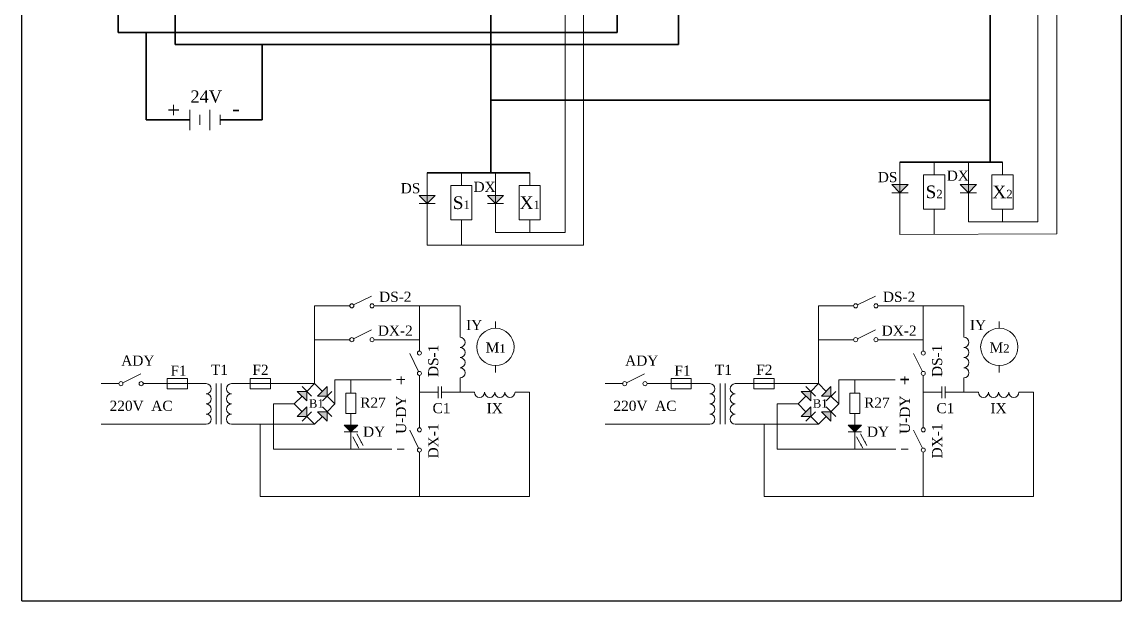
# Model space of a CAD drawing. Header units: millimetres. Extents: x -1398 to -410, y -1053 to -637.
# Drawn here: x -1023.4 to -763.4, y -1047.8 to -910.8 of the extents above; entities that cross this region are included whole.
import ezdxf

# ---------------------------------------------------------------- set-up
doc = ezdxf.new("R2010")
doc.units = ezdxf.units.MM
doc.header["$MEASUREMENT"] = 0
doc.layers.get('0').update_dxf_attribs({"lineweight": 90})
doc.layers.add('粗实线', color=7, linetype='Continuous', lineweight=35)
doc.layers.add('细实线', color=7, linetype='Continuous', lineweight=13)
doc.styles.get("Standard").update_dxf_attribs({"font": 'TIMES.TTF', "height": 3})
doc.dimstyles.new('ISO-25', dxfattribs={"dimtxt": 3, "dimasz": 1, "dimexe": 2, "dimexo": 0, "dimgap": 1.5, "dimtad": 1, "dimlfac": -1, "dimdsep": 46, "dimtxsty": 'Standard', "dimblk2": 'DOTSMALL', "dimsah": 1, "dimcen": 10, "dimclrd": 7, "dimclre": 7, "dimclrt": 7, "dimazin": 2, "dimtfac": 1, "dimtix": 1, "dimtmove": 1, "dimatfit": 3, "dimfxl": 0, "dimlwd": 9, "dimlwe": 9, "dimarcsym": 0})

# ---------------------------------------------------------------- blocks, each defined once
blk = doc.blocks.new('_DotSmall')
at = {"color": 0, "linetype": 'ByBlock', "const_width": 0.5}
blk.add_lwpolyline([(-0.0625, 0, 1), (0.0625, 0, 1)], format="xyb", close=True, dxfattribs=at)

msp = doc.modelspace()

# ---------------------------------------------------------------- hatches: boundary and pattern name
at = {"layer": '细实线'}
for points in [[(-817.62, -949.3), (-815.7, -951.22), (-813.78, -949.3)], [(-801.44, -949.3), (-799.52, -951.22), (-797.6, -949.3)], [(-929.46, -951.85), (-927.54, -953.77), (-925.62, -951.85)], [(-913.29, -951.85), (-911.37, -953.77), (-909.45, -951.85)], [(-947.18, -1006.19), (-945.58, -1007.79), (-943.98, -1006.19)], [(-827.99, -1006.19), (-826.39, -1007.79), (-824.79, -1006.19)]]:
    msp.add_hatch(color=7, dxfattribs=at).paths.add_polyline_path(points)
h = msp.add_hatch(color=7, dxfattribs=at)
h.paths.add_polyline_path([(-956.01, -1000.46), (-956.01, -998.19), (-958.27, -998.19)])
h.paths.add_polyline_path([(-951.21, -999.32), (-951.21, -997.06), (-953.47, -999.32)])
h.paths.add_polyline_path([(-951.21, -1002.99), (-953.47, -1002.99), (-951.21, -1005.26)])
h.paths.add_polyline_path([(-956.01, -1004.12), (-956.01, -1001.86), (-958.27, -1004.12)])
h = msp.add_hatch(color=7, dxfattribs=at)
h.paths.add_polyline_path([(-836.82, -1000.46), (-836.82, -998.19), (-839.08, -998.19)])
h.paths.add_polyline_path([(-832.02, -999.32), (-832.02, -997.06), (-834.28, -999.32)])
h.paths.add_polyline_path([(-832.02, -1002.99), (-834.28, -1002.99), (-832.02, -1005.26)])
h.paths.add_polyline_path([(-836.82, -1004.12), (-836.82, -1001.86), (-839.08, -1004.12)])

# ---------------------------------------------------------------- linework, layer by layer
at = {"layer": 'Defpoints'}
msp.add_line((-1023.39, -1047.75), (-1023.39, -674.65), dxfattribs=at)
at = {"layer": 'Defpoints', "color": 0}
for p in [(-763.41, -674.65), (-1023.39, -1047.75)]:
    msp.add_line(p, (-763.41, -1047.75), dxfattribs=at)
at = {"layer": '粗实线', "color": 7}
for p, q in [((-1000.78, -734.65), (-1000.65, -913.29)), ((-912.52, -734.31), (-912.52, -946.54)), ((-882.6, -735.5), (-882.6, -913.29)), ((-868.1, -849.14), (-868.1, -916.17)), ((-794.34, -849.14), (-794.34, -943.98)), ((-987.17, -904.19), (-987.17, -916.17)), ((-882.6, -913.29), (-1000.65, -913.29)), ((-994.05, -934), (-994.05, -913.29)), ((-987.17, -916.17), (-868.1, -916.17)), ((-966.54, -934), (-966.54, -916.17)), ((-912.53, -929.3), (-794.34, -929.3)), ((-983.72, -934), (-994.05, -934)), ((-966.54, -934), (-976.52, -934)), ((-799.52, -943.98), (-815.7, -943.98)), ((-815.7, -943.98), (-807.61, -943.98)), ((-799.52, -943.98), (-791.44, -943.98)), ((-911.37, -946.54), (-927.54, -946.54)), ((-927.54, -946.54), (-919.46, -946.54)), ((-911.37, -946.54), (-903.28, -946.54)), ((-815.6, -995.39), (-813.61, -995.39))]:
    msp.add_line(p, q, dxfattribs=at)
at = {"layer": '细实线', "color": 7}
for p, q in [((-890.53, -963.63), (-890.53, -769.65)), ((-778.63, -960.96), (-778.63, -770.8)), ((-894.91, -960.63), (-894.8, -776.65)), ((-783.07, -958.08), (-783.07, -777.8)), ((-983.72, -931.6), (-983.72, -936.4)), ((-981.32, -932.8), (-981.32, -935.2)), ((-978.92, -931.6), (-978.92, -936.4)), ((-976.52, -932.8), (-976.52, -935.2)), ((-815.7, -943.98), (-815.7, -961.08)), ((-807.61, -943.98), (-807.61, -946.98)), ((-799.52, -943.98), (-799.52, -958.08)), ((-791.44, -943.98), (-791.44, -946.98)), ((-927.54, -946.54), (-927.54, -963.63)), ((-919.46, -946.54), (-919.46, -949.54)), ((-911.37, -946.54), (-911.37, -960.63)), ((-903.28, -946.54), (-903.28, -949.54)), ((-810.11, -946.98), (-810.11, -955.08)), ((-810.11, -946.98), (-805.11, -946.98)), ((-805.11, -946.98), (-805.11, -955.08)), ((-793.94, -946.98), (-793.94, -955.08)), ((-793.94, -946.98), (-788.94, -946.98)), ((-788.94, -946.98), (-788.94, -955.08)), ((-921.96, -949.54), (-916.96, -949.54)), ((-921.96, -949.54), (-921.96, -957.63)), ((-916.96, -949.54), (-916.96, -957.63)), ((-905.78, -949.54), (-900.78, -949.54)), ((-905.78, -949.54), (-905.78, -957.63)), ((-900.78, -949.54), (-900.78, -957.63)), ((-817.62, -949.3), (-815.7, -951.22)), ((-817.62, -949.3), (-813.78, -949.3)), ((-817.62, -951.22), (-813.78, -951.22)), ((-813.78, -949.3), (-815.7, -951.22)), ((-801.44, -949.3), (-799.52, -951.22)), ((-801.44, -949.3), (-797.6, -949.3)), ((-801.44, -951.22), (-797.6, -951.22)), ((-797.6, -949.3), (-799.52, -951.22)), ((-929.46, -951.85), (-925.62, -951.85)), ((-929.46, -951.85), (-927.54, -953.77)), ((-929.46, -953.77), (-925.62, -953.77)), ((-925.62, -951.85), (-927.54, -953.77)), ((-913.29, -951.85), (-909.45, -951.85)), ((-913.29, -951.85), (-911.37, -953.77)), ((-913.29, -953.77), (-909.45, -953.77)), ((-909.45, -951.85), (-911.37, -953.77)), ((-810.11, -955.08), (-805.11, -955.08)), ((-807.61, -955.08), (-807.61, -961.08)), ((-793.94, -955.08), (-788.94, -955.08)), ((-791.44, -955.08), (-791.44, -958.08)), ((-921.96, -957.63), (-916.96, -957.63)), ((-919.46, -957.63), (-919.46, -963.63)), ((-905.78, -957.63), (-900.78, -957.63)), ((-903.28, -957.63), (-903.28, -960.63)), ((-799.52, -958.08), (-783.07, -958.08)), ((-911.37, -960.63), (-894.91, -960.63)), ((-778.63, -960.96), (-815.7, -961.08)), ((-890.53, -963.63), (-927.54, -963.63)), ((-944.94, -977.75), (-940.68, -975.66)), ((-825.75, -977.75), (-821.49, -975.66)), ((-954.17, -990.1), (-954.17, -977.96)), ((-954.17, -977.96), (-954.17, -985.96)), ((-954.17, -977.96), (-945.85, -977.96)), ((-940.09, -977.96), (-929.37, -977.96)), ((-929.37, -977.96), (-929.37, -985.96)), ((-929.37, -977.96), (-919.77, -977.96)), ((-919.77, -985.39), (-919.77, -977.96)), ((-834.98, -977.96), (-826.66, -977.96)), ((-834.98, -977.96), (-834.98, -985.96)), ((-834.98, -990.1), (-834.98, -977.96)), ((-820.9, -977.96), (-810.18, -977.96)), ((-810.18, -977.96), (-800.58, -977.96)), ((-810.18, -977.96), (-810.18, -985.96)), ((-800.58, -985.39), (-800.58, -977.96)), ((-911.39, -983.27), (-911.39, -981.67)), ((-792.2, -983.27), (-792.2, -981.67)), ((-944.94, -985.75), (-940.68, -983.66)), ((-929.37, -983.96), (-929.37, -988.65)), ((-825.75, -985.75), (-821.49, -983.66)), ((-810.18, -983.96), (-810.18, -988.65)), ((-954.17, -985.96), (-945.85, -985.96)), ((-940.09, -985.96), (-929.37, -985.96)), ((-834.98, -985.96), (-826.66, -985.96)), ((-820.9, -985.96), (-810.18, -985.96)), ((-954.17, -996.36), (-954.17, -990.1)), ((-929.58, -993.5), (-931.67, -989.24)), ((-834.98, -996.36), (-834.98, -990.1)), ((-810.4, -993.5), (-812.48, -989.24)), ((-911.39, -993.7), (-911.39, -992.1)), ((-792.2, -993.7), (-792.2, -992.1)), ((-999.56, -996.15), (-995.3, -994.06)), ((-989.04, -995.16), (-984.24, -995.16)), ((-989.04, -997.56), (-989.04, -995.16)), ((-984.24, -997.56), (-984.24, -995.16)), ((-969.44, -997.56), (-969.44, -995.16)), ((-964.64, -995.16), (-969.44, -995.16)), ((-964.64, -997.56), (-964.64, -995.16)), ((-949.37, -1001.16), (-949.37, -995.47)), ((-949.37, -995.47), (-936.06, -995.47)), ((-945.58, -995.47), (-945.58, -998.62)), ((-934.79, -995.39), (-932.8, -995.39)), ((-933.7, -994.67), (-933.7, -996.48)), ((-929.37, -998.41), (-929.37, -994.41)), ((-919.77, -998.41), (-919.77, -994.99)), ((-880.38, -996.15), (-876.11, -994.06)), ((-869.86, -997.56), (-869.86, -995.16)), ((-869.86, -995.16), (-865.06, -995.16)), ((-865.06, -997.56), (-865.06, -995.16)), ((-845.46, -995.16), (-850.26, -995.16)), ((-850.26, -997.56), (-850.26, -995.16)), ((-845.46, -997.56), (-845.46, -995.16)), ((-830.18, -1001.16), (-830.18, -995.47)), ((-830.18, -995.47), (-816.87, -995.47)), ((-826.39, -995.47), (-826.39, -998.62)), ((-814.52, -994.67), (-814.52, -996.48)), ((-810.18, -998.41), (-810.18, -994.41)), ((-800.58, -998.41), (-800.58, -994.99)), ((-1004.63, -996.36), (-1000.47, -996.36)), ((-994.71, -996.36), (-979.84, -996.36)), ((-989.04, -997.56), (-984.24, -997.56)), ((-977.44, -996.36), (-977.44, -1005.96)), ((-976.24, -996.36), (-976.24, -1005.96)), ((-954.17, -996.36), (-973.84, -996.36)), ((-964.64, -997.56), (-969.44, -997.56)), ((-956.01, -1000.46), (-958.27, -998.19)), ((-958.27, -998.19), (-956.01, -998.19)), ((-954.87, -999.32), (-957.14, -997.06)), ((-956.01, -998.19), (-954.17, -996.36)), ((-956.01, -1000.46), (-956.01, -998.19)), ((-954.17, -996.36), (-952.34, -998.19)), ((-953.47, -999.32), (-951.21, -997.06)), ((-952.34, -1000.46), (-950.07, -998.19)), ((-951.21, -997.06), (-951.21, -999.32)), ((-924.97, -999.8), (-924.97, -997.03)), ((-924.17, -999.8), (-924.17, -997.03)), ((-885.45, -996.36), (-881.29, -996.36)), ((-875.53, -996.36), (-860.66, -996.36)), ((-869.86, -997.56), (-865.06, -997.56)), ((-858.26, -996.36), (-858.26, -1005.96)), ((-857.06, -996.36), (-857.06, -1005.96)), ((-834.98, -996.36), (-854.66, -996.36)), ((-845.46, -997.56), (-850.26, -997.56)), ((-836.82, -1000.46), (-839.08, -998.19)), ((-839.08, -998.19), (-836.82, -998.19)), ((-835.69, -999.32), (-837.95, -997.06)), ((-836.82, -998.19), (-834.98, -996.36)), ((-836.82, -1000.46), (-836.82, -998.19)), ((-834.98, -996.36), (-833.15, -998.19)), ((-834.28, -999.32), (-832.02, -997.06)), ((-833.15, -1000.46), (-830.89, -998.19)), ((-832.02, -997.06), (-832.02, -999.32)), ((-805.78, -999.8), (-805.78, -997.03)), ((-804.98, -999.8), (-804.98, -997.03)), ((-958.97, -1001.16), (-957.14, -999.32)), ((-953.47, -999.32), (-951.21, -999.32)), ((-951.21, -999.32), (-949.37, -1001.16)), ((-946.78, -998.62), (-946.78, -1003.42)), ((-944.38, -998.62), (-946.78, -998.62)), ((-944.38, -998.62), (-944.38, -1003.42)), ((-929.37, -998.41), (-929.37, -1006.79)), ((-929.37, -998.41), (-924.97, -998.41)), ((-924.17, -998.41), (-919.77, -998.41)), ((-919.77, -998.41), (-916.35, -998.41)), ((-906.75, -998.41), (-903.32, -998.41)), ((-903.32, -998.41), (-903.32, -1023.01)), ((-839.78, -1001.16), (-837.95, -999.32)), ((-834.28, -999.32), (-832.02, -999.32)), ((-832.02, -999.32), (-830.18, -1001.16)), ((-827.59, -998.62), (-827.59, -1003.42)), ((-825.19, -998.62), (-827.59, -998.62)), ((-825.19, -998.62), (-825.19, -1003.42)), ((-810.18, -998.41), (-810.18, -1006.79)), ((-810.18, -998.41), (-805.78, -998.41)), ((-804.98, -998.41), (-800.58, -998.41)), ((-800.58, -998.41), (-797.16, -998.41)), ((-787.56, -998.41), (-784.13, -998.41)), ((-784.13, -998.41), (-784.13, -1023.01)), ((-958.97, -1001.16), (-963.93, -1001.16)), ((-963.93, -1001.16), (-963.93, -1011.84)), ((-958.97, -1001.16), (-957.14, -1002.99)), ((-956.01, -1001.86), (-958.27, -1004.12)), ((-954.87, -1002.99), (-957.14, -1005.26)), ((-956.01, -1001.86), (-956.01, -1004.12)), ((-953.47, -1002.99), (-951.21, -1002.99)), ((-953.47, -1002.99), (-951.21, -1005.26)), ((-952.34, -1001.86), (-950.07, -1004.12)), ((-951.21, -1002.99), (-949.37, -1001.16)), ((-951.21, -1005.26), (-951.21, -1002.99)), ((-944.38, -1003.42), (-946.78, -1003.42)), ((-945.58, -1003.42), (-945.58, -1011.84)), ((-844.74, -1001.16), (-844.74, -1011.84)), ((-839.78, -1001.16), (-844.74, -1001.16)), ((-839.78, -1001.16), (-837.95, -1002.99)), ((-836.82, -1001.86), (-839.08, -1004.12)), ((-835.69, -1002.99), (-837.95, -1005.26)), ((-836.82, -1001.86), (-836.82, -1004.12)), ((-834.28, -1002.99), (-832.02, -1005.26)), ((-834.28, -1002.99), (-832.02, -1002.99)), ((-833.15, -1001.86), (-830.89, -1004.12)), ((-832.02, -1002.99), (-830.18, -1001.16)), ((-832.02, -1005.26), (-832.02, -1002.99)), ((-825.19, -1003.42), (-827.59, -1003.42)), ((-826.39, -1003.42), (-826.39, -1011.84)), ((-979.84, -1005.96), (-1004.63, -1005.96)), ((-973.84, -1005.96), (-954.17, -1005.96)), ((-967.04, -1005.96), (-967.04, -1023.01)), ((-958.27, -1004.12), (-956.01, -1004.12)), ((-956.01, -1004.12), (-954.17, -1005.96)), ((-954.17, -1005.96), (-952.34, -1004.12)), ((-929.37, -1006.79), (-929.37, -1004.79)), ((-860.66, -1005.96), (-885.45, -1005.96)), ((-854.66, -1005.96), (-834.98, -1005.96)), ((-847.86, -1005.96), (-847.86, -1023.01)), ((-839.08, -1004.12), (-836.82, -1004.12)), ((-836.82, -1004.12), (-834.98, -1005.96)), ((-834.98, -1005.96), (-833.15, -1004.12)), ((-810.18, -1006.79), (-810.18, -1004.79)), ((-947.18, -1006.19), (-945.58, -1007.79)), ((-947.18, -1006.19), (-943.98, -1006.19)), ((-947.18, -1007.79), (-943.98, -1007.79)), ((-943.98, -1006.19), (-945.58, -1007.79)), ((-929.58, -1011.64), (-931.67, -1007.37)), ((-827.99, -1006.19), (-824.79, -1006.19)), ((-827.99, -1006.19), (-826.39, -1007.79)), ((-827.99, -1007.79), (-824.79, -1007.79)), ((-824.79, -1006.19), (-826.39, -1007.79)), ((-810.4, -1011.64), (-812.48, -1007.37)), ((-963.93, -1011.84), (-945.58, -1011.84)), ((-945.58, -1011.84), (-935.87, -1011.84)), ((-934.61, -1011.83), (-932.98, -1011.83)), ((-929.37, -1012.55), (-929.37, -1023.01)), ((-844.74, -1011.84), (-826.39, -1011.84)), ((-826.39, -1011.84), (-816.69, -1011.84)), ((-815.42, -1011.83), (-813.79, -1011.83)), ((-810.18, -1012.55), (-810.18, -1023.01)), ((-967.04, -1023.01), (-903.32, -1023.01)), ((-847.86, -1023.01), (-784.13, -1023.01))]:
    msp.add_line(p, q, dxfattribs=at)
for centre, radius in [((-945.37, -977.96), 0.48), ((-940.57, -977.96), 0.48), ((-826.18, -977.96), 0.48), ((-821.38, -977.96), 0.48), ((-911.39, -987.68), 4.42), ((-792.2, -987.68), 4.42), ((-945.37, -985.96), 0.48), ((-940.57, -985.96), 0.48), ((-826.18, -985.96), 0.48), ((-821.38, -985.96), 0.48), ((-929.37, -989.13), 0.48), ((-810.18, -989.13), 0.48), ((-929.37, -993.93), 0.48), ((-810.18, -993.93), 0.48), ((-999.99, -996.36), 0.48), ((-995.19, -996.36), 0.48), ((-880.81, -996.36), 0.48), ((-876.01, -996.36), 0.48), ((-929.37, -1007.27), 0.48), ((-810.18, -1007.27), 0.48), ((-929.37, -1012.07), 0.48), ((-810.18, -1012.07), 0.48)]:
    msp.add_circle(centre, radius, dxfattribs=at)
for centre, start, end in [((-919.77, -986.59), 270, 90), ((-919.77, -988.99), 270, 90), ((-800.58, -986.59), 270, 90), ((-800.58, -988.99), 270, 90), ((-919.77, -991.39), 270, 90), ((-800.58, -991.39), 270, 90), ((-919.77, -993.79), 270, 90), ((-800.58, -993.79), 270, 90), ((-979.84, -997.56), 270, 90), ((-973.84, -997.56), 90, 270), ((-860.66, -997.56), 270, 90), ((-854.66, -997.56), 90, 270), ((-979.84, -999.96), 270, 90), ((-973.84, -999.96), 90, 270), ((-915.15, -998.41), 180, 0), ((-912.75, -998.41), 180, 0), ((-910.35, -998.41), 180, 0), ((-907.95, -998.41), 180, 0), ((-860.66, -999.96), 270, 90), ((-854.66, -999.96), 90, 270), ((-795.96, -998.41), 180, 0), ((-793.56, -998.41), 180, 0), ((-791.16, -998.41), 180, 0), ((-788.76, -998.41), 180, 0), ((-979.84, -1002.36), 270, 90), ((-973.84, -1002.36), 90, 270), ((-860.66, -1002.36), 270, 90), ((-854.66, -1002.36), 90, 270), ((-979.84, -1004.76), 270, 90), ((-973.84, -1004.76), 90, 270), ((-860.66, -1004.76), 270, 90), ((-854.66, -1004.76), 90, 270)]:
    msp.add_arc(centre, 1.2, start, end, dxfattribs=at)

# ---------------------------------------------------------------- texts
at = {"layer": '粗实线', "color": 7, "char_height": 3.6, "attachment_point": 5}
for s, insert, width in [('+', (-987.54, -931.69), 5.3473), ('-', (-972.79, -931.28), 5.1122)]:
    msp.add_mtext(s, dxfattribs=dict(at, insert=insert, width=width))
at = {"layer": '细实线', "color": 7}
for s, insert, char_height, width, attachment_point in [('24V', (-979.81, -928.5), 2.88, 8.4643, 5), ('DS', (-818.63, -947.54), 2.4, 3.3121, 5), ('DX', (-804.63, -945.98), 2.4, 3.3121, 1), ('DS', (-931.48, -950.17), 2.4, 3.3121, 5), ('DX', (-916.58, -948.62), 2.4, 3.3121, 1), ('S{\\H0.6667x;2}', (-807.61, -951.03), 3, 5, 5), ('X{\\H0.6667x;2}', (-791.44, -951.03), 3, 5, 5), ('S{\\H0.6667x;1}', (-919.46, -953.59), 3, 5, 5), ('X{\\H0.6667x;1}', (-903.28, -953.59), 3, 5, 5), ('DS-2', (-935.09, -975.83), 2.4, 10.6867, 5), ('DS-2', (-815.9, -975.83), 2.4, 10.6867, 5), ('DX-2', (-935.09, -983.83), 2.4, 10.6867, 5), ('IY', (-918.34, -981.29), 2.4, 3.486, 1), ('DX-2', (-815.9, -983.83), 2.4, 10.6867, 5), ('IY', (-799.15, -981.29), 2.4, 3.486, 1), ('M{\\H0.8333x;1}', (-911.33, -987.82), 2.4, 7.2162, 5), ('M{\\H0.8333x;2}', (-792.14, -987.82), 2.4, 7.2162, 5), ('ADY', (-995.98, -990.91), 2.4, 6.8903, 5), ('ADY', (-876.79, -990.91), 2.4, 6.8903, 5), ('F1', (-986.34, -993.28), 2.4, 7.911, 5), ('T1', (-976.66, -993.08), 2.4, 6.6351, 5), ('F2', (-966.97, -993.08), 2.4, 6.8903, 5), ('F1', (-867.15, -993.28), 2.4, 7.911, 5), ('T1', (-857.47, -993.08), 2.4, 6.6351, 5), ('F2', (-847.79, -993.08), 2.4, 6.8903, 5), ('220V  AC', (-995.21, -1001.62), 2.4, 20.4156, 5), ('B1', (-955.52, -1000.05), 2, 3.2924, 1), ('R27', (-940.35, -1000.85), 2.4, 4.0831, 5), ('C1', (-924.15, -1002.17), 2.4, 4.5935, 5), ('220V  AC', (-876.02, -1001.62), 2.4, 20.4156, 5), ('B1', (-836.33, -1000.05), 2, 3.2924, 1), ('R27', (-821.16, -1000.85), 2.4, 4.0831, 5), ('C1', (-804.96, -1002.17), 2.4, 4.5935, 5), ('IX', (-911.56, -1002.17), 2.4, 8.4214, 5), ('IX', (-792.37, -1002.17), 2.4, 8.4214, 5), ('DY', (-940.09, -1007.73), 2.4, 3.3175, 5), ('DY', (-820.9, -1007.73), 2.4, 3.3175, 5)]:
    msp.add_mtext(s, dxfattribs=dict(at, insert=insert, char_height=char_height, width=width, attachment_point=attachment_point))
at = {"layer": '细实线', "color": 7, "char_height": 2.4, "attachment_point": 5, "rotation": 90}
for s, insert, width in [('DS-1', (-926.09, -990.96), 4.4), ('DS-1', (-806.9, -990.96), 4.4), ('U-DY', (-933.7, -1003.7), 9.5857), ('U-DY', (-814.52, -1003.7), 9.5857), ('DX-1', (-926.09, -1009.91), 10.8453), ('DX-1', (-806.9, -1009.91), 10.8453)]:
    msp.add_mtext(s, dxfattribs=dict(at, insert=insert, width=width))

# ---------------------------------------------------------------- leaders
at = {"layer": '细实线', "color": 7}
for points in [[(-942.72, -1010.95), (-944.19, -1008.26)], [(-823.53, -1010.95), (-825, -1008.26)], [(-943.69, -1011.6), (-945.15, -1008.91)], [(-824.5, -1011.6), (-825.96, -1008.91)]]:
    msp.add_leader(points, dimstyle='ISO-25', override={"dimgap": 1.5, "dimtad": 0}, dxfattribs=at)

doc.saveas('drawing.dxf')
